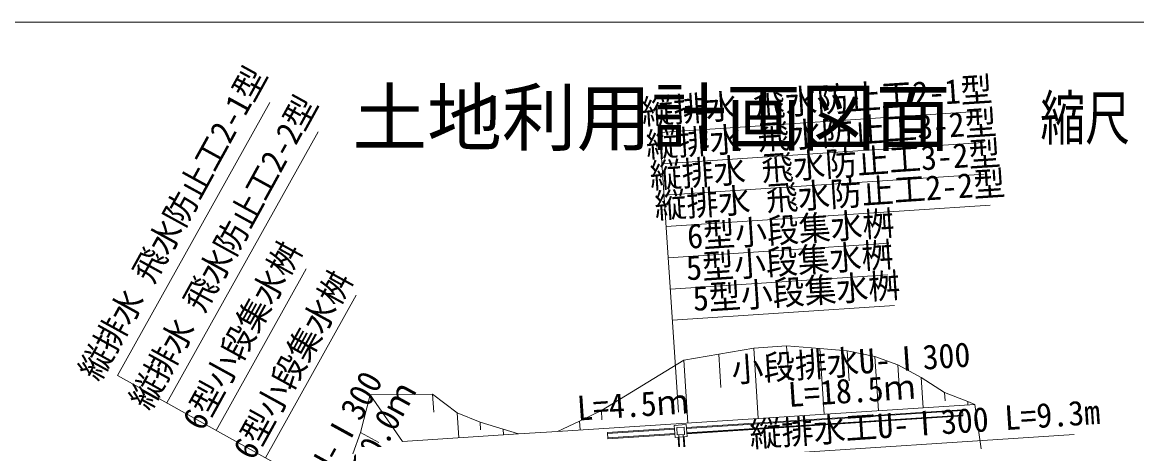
# Model space of a CAD drawing. Units: millimetres on the paper. Extents: x 0 to 420, y -60 to 297.
# Drawn here: x 99.6 to 248.7, y 241.1 to 297 of the extents above; entities that cross this region are included whole.
import ezdxf
from ezdxf.enums import TextEntityAlignment as Align

# ---------------------------------------------------------------- set-up
doc = ezdxf.new("R2010")
doc.units = ezdxf.units.MM
for name, color, linetype, lineweight in [('_0-3_①．雨水', 7, 'Continuous', 9), ('①．雨水', 7, 'Continuous', 9), ('造成地', 7, 'Continuous', 9)]:
    doc.layers.add(name, color=color, linetype=linetype, lineweight=lineweight)
doc.styles.add('ＭＳ ゴシック', font='')
doc.styles.get('ＭＳ ゴシック').set_extended_font_data('MS Gothic')

msp = doc.modelspace()

# ---------------------------------------------------------------- linework, layer by layer
at = {"layer": '_0-3_①．雨水'}
for p, q in [((132.741, 286.232), (112.379, 249.655)), ((227.865, 285.074), (184.948, 282.23)), ((139.203, 282.316), (118.977, 245.982)), ((187.431, 244.747), (184.948, 282.23)), ((228.214, 280.876), (185.227, 278.028)), ((228.341, 276.664), (185.505, 273.827)), ((229.128, 272.496), (185.783, 269.625)), ((215.551, 267.376), (186.062, 265.423)), ((137.624, 263.952), (125.575, 242.309)), ((215.412, 263.147), (186.34, 261.221)), ((144.293, 260.408), (132.173, 238.636)), ((216.319, 259.043), (186.615, 257.075)), ((112.379, 249.655), (137.701, 235.559)), ((196.788, 238.881), (240.35, 241.769))]:
    msp.add_line(p, q, dxfattribs=at)
at = {"layer": '①．雨水'}
for p, q in [((225.411, 245.071), (188.489, 242.687)), ((225.418, 244.961), (188.496, 242.577)), ((225.464, 244.252), (225.411, 245.071)), ((186.867, 242.973), (188.464, 243.076)), ((188.464, 243.076), (188.567, 241.48)), ((225.457, 244.362), (188.535, 241.979)), ((225.464, 244.252), (188.542, 241.869)), ((186.892, 242.584), (177.911, 242.004)), ((177.911, 242.004), (177.964, 241.186)), ((186.899, 242.474), (177.918, 241.895)), ((186.938, 241.876), (177.957, 241.296)), ((186.945, 241.766), (177.964, 241.186)), ((186.867, 242.973), (186.97, 241.377)), ((187.186, 242.693), (188.184, 242.758)), ((187.186, 242.693), (187.25, 241.695)), ((187.25, 241.695), (188.248, 241.76)), ((188.416, 226.74), (187.45, 241.708)), ((189.015, 226.778), (188.049, 241.747)), ((188.184, 242.758), (188.248, 241.76)), ((186.97, 241.377), (188.567, 241.48)), ((188.287, 227.032), (187.359, 241.402)), ((189.105, 227.085), (188.178, 241.455))]:
    msp.add_line(p, q, dxfattribs=at)
at = {"layer": '造成地'}
for p, q in [((0.484, 297.002), (420.029, 297.002)), ((201.883, 253.642), (197.482, 253.326)), ((201.883, 253.642), (202.177, 249.085)), ((206.329, 253.284), (201.883, 253.642)), ((192.805, 252.523), (188.128, 251.72)), ((197.482, 253.326), (192.805, 252.523)), ((192.805, 252.523), (193.093, 248.063)), ((198.089, 243.908), (197.482, 253.326)), ((206.897, 244.477), (206.329, 253.284)), ((210, 252.989), (206.329, 253.284)), ((210, 252.989), (210.26, 248.969)), ((213.703, 252.221), (210, 252.989)), ((214.172, 244.946), (213.703, 252.221)), ((216.782, 251.092), (213.703, 252.221)), ((188.128, 251.72), (177.101, 244.994)), ((188.672, 243.3), (188.128, 251.72)), ((216.782, 251.092), (216.965, 248.257)), ((219.898, 249.394), (216.782, 251.092)), ((220.16, 245.333), (219.898, 249.394)), ((223.034, 247.378), (219.898, 249.394)), ((146.151, 247.08), (144.873, 242.037)), ((154.528, 247.14), (146.151, 247.08)), ((150.481, 240.835), (146.151, 247.08)), ((154.528, 247.14), (154.682, 244.75)), ((157.798, 244.683), (154.528, 247.14)), ((223.034, 247.378), (223.107, 246.252)), ((226.119, 246.16), (223.034, 247.378)), ((226.147, 245.719), (226.119, 246.16)), ((227.083, 245.78), (226.119, 246.16)), ((158.015, 241.321), (157.798, 244.683)), ((160.885, 243.421), (157.798, 244.683)), ((227.083, 245.78), (171.226, 242.174)), ((177.101, 244.994), (174.188, 243.555)), ((177.101, 244.994), (177.183, 243.734)), ((225.411, 245.07), (188.489, 242.687)), ((225.418, 244.96), (188.496, 242.577)), ((225.464, 244.252), (225.411, 245.07)), ((227.92, 239.821), (227.083, 245.78)), ((160.885, 243.421), (160.952, 242.39)), ((163.953, 242.471), (160.885, 243.421)), ((174.188, 243.555), (171.226, 242.174)), ((174.265, 242.37), (174.188, 243.555)), ((186.867, 242.973), (188.464, 243.076)), ((188.464, 243.076), (188.567, 241.479)), ((225.457, 244.362), (188.535, 241.978)), ((225.464, 244.252), (188.542, 241.868)), ((144.873, 242.037), (143.864, 239.167)), ((144.873, 242.037), (147.323, 240.683)), ((166.001, 241.837), (150.481, 240.835)), ((164.002, 241.708), (163.953, 242.471)), ((166.001, 241.837), (163.953, 242.471)), ((171.226, 242.174), (166.001, 241.837)), ((186.892, 242.584), (177.911, 242.004)), ((177.911, 242.004), (177.964, 241.186)), ((186.899, 242.474), (177.918, 241.894)), ((186.938, 241.875), (177.957, 241.295)), ((186.945, 241.765), (177.964, 241.186)), ((186.867, 242.973), (186.97, 241.376)), ((187.186, 242.693), (188.184, 242.757)), ((187.186, 242.693), (187.25, 241.695)), ((187.25, 241.695), (188.248, 241.759)), ((188.416, 226.739), (187.45, 241.708)), ((189.015, 226.778), (188.049, 241.746)), ((188.184, 242.757), (188.248, 241.759)), ((186.97, 241.376), (188.567, 241.479)), ((188.287, 227.032), (187.359, 241.401)), ((189.105, 227.084), (188.178, 241.454))]:
    msp.add_line(p, q, dxfattribs=at)

# ---------------------------------------------------------------- texts
at = {"layer": '_0-3_①．雨水', "style": 'ＭＳ ゴシック', "width": 0.95}
for s, rotation, p in [('縦排水 飛水防止工2-1型', 61.18, (110.745, 248.237)), ('縦排水 飛水防止工2-1型', 3.793, (182.67, 282.34)), ('縦排水 飛水防止工2-2型', 61.18, (117.524, 244.347)), ('縦排水 飛水防止工3-2型', 3.793, (183.245, 277.908)), ('縦排水 飛水防止工3-2型', 3.793, (183.763, 273.765)), ('縦排水 飛水防止工2-2型', 3.793, (184.397, 269.737)), ('6型小段集水桝', 3.793, (188.749, 265.664)), ('6型小段集水桝', 61.18, (124.628, 241.582)), ('5型小段集水桝', 3.793, (188.611, 261.435)), ('6型小段集水桝', 61.18, (131.401, 237.668)), ('5型小段集水桝', 3.793, (189.517, 257.331)), ('小段排水U-Ⅰ300', 3.793, (194.67, 247.761)), ('小段排水U-Ⅰ300', 61.18, (133.397, 220.463)), ('L=18.5ｍ', 3.793, (202.255, 244.456)), ('L=10.0ｍ', 61.18, (145.138, 232.201)), ('L=4.5ｍ', 3.793, (174.022, 242.632)), ('縦排水工U-Ⅰ300 L=9.3m', 3.793, (197.123, 239.094))]:
    msp.add_text(s, height=3.299, rotation=rotation, dxfattribs=at).set_placement(p, align=Align.BOTTOM_LEFT)
at = {"layer": '造成地', "style": 'ＭＳ ゴシック'}
msp.add_text('土地利用計画図面', height=7.331, rotation=0.002, dxfattribs=at).set_placement((143.797, 278.362), align=Align.BOTTOM_LEFT)
at = {"layer": '造成地', "style": 'ＭＳ ゴシック', "width": 0.75}
msp.add_text('縮尺（１/500）', height=5.865, rotation=0.002, dxfattribs=at).set_placement((235.839, 279.494), align=Align.BOTTOM_LEFT)

doc.saveas('drawing.dxf')
